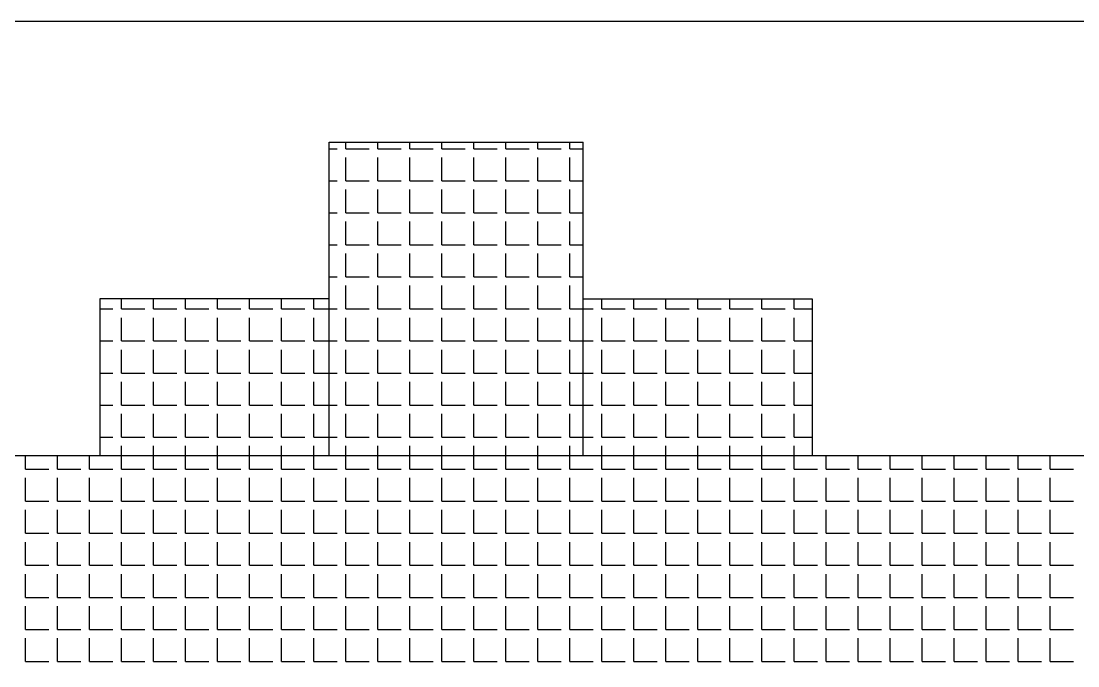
# Model space of a CAD drawing. Header units: millimetres. Extents: x -2063041 to -1932644, y 197605868 to 197643080.
# Drawn here: x -2047647.9 to -2047475.9, y 197627263.5 to 197627368.4 of the extents above; entities that cross this region are included whole.
import ezdxf

# ---------------------------------------------------------------- set-up
doc = ezdxf.new("R2010")
doc.units = ezdxf.units.MM
doc.layers.add('СКУД', color=7, linetype='Continuous')

msp = doc.modelspace()

# ---------------------------------------------------------------- linework, layer by layer
at = {"layer": 'СКУД', "color": 18, "true_color": 0x000000}
for p, q in [((-2047595.05, 197627347.61), (-2047595.05, 197627348.68)), ((-2047589.84, 197627347.61), (-2047589.84, 197627348.68)), ((-2047584.62, 197627347.61), (-2047584.62, 197627348.68)), ((-2047579.41, 197627347.61), (-2047579.41, 197627348.68)), ((-2047574.2, 197627347.61), (-2047574.2, 197627348.68)), ((-2047568.98, 197627347.61), (-2047568.98, 197627348.68)), ((-2047563.77, 197627347.61), (-2047563.77, 197627348.68)), ((-2047558.56, 197627347.61), (-2047558.56, 197627348.68)), ((-2047597.76, 197627347.61), (-2047596.47, 197627347.61)), ((-2047595.05, 197627347.61), (-2047591.26, 197627347.61)), ((-2047589.84, 197627347.61), (-2047586.05, 197627347.61)), ((-2047584.62, 197627347.61), (-2047580.83, 197627347.61)), ((-2047579.41, 197627347.61), (-2047575.62, 197627347.61)), ((-2047574.2, 197627347.61), (-2047570.41, 197627347.61)), ((-2047568.98, 197627347.61), (-2047565.19, 197627347.61)), ((-2047563.77, 197627347.61), (-2047559.98, 197627347.61)), ((-2047558.56, 197627347.61), (-2047556.41, 197627347.61)), ((-2047595.05, 197627342.4), (-2047595.05, 197627346.19)), ((-2047589.84, 197627342.4), (-2047589.84, 197627346.19)), ((-2047584.62, 197627342.4), (-2047584.62, 197627346.19)), ((-2047579.41, 197627342.4), (-2047579.41, 197627346.19)), ((-2047574.2, 197627342.4), (-2047574.2, 197627346.19)), ((-2047568.98, 197627342.4), (-2047568.98, 197627346.19)), ((-2047563.77, 197627342.4), (-2047563.77, 197627346.19)), ((-2047558.56, 197627342.4), (-2047558.56, 197627346.19)), ((-2047597.76, 197627342.4), (-2047596.47, 197627342.4)), ((-2047595.05, 197627342.4), (-2047591.26, 197627342.4)), ((-2047589.84, 197627342.4), (-2047586.05, 197627342.4)), ((-2047584.62, 197627342.4), (-2047580.83, 197627342.4)), ((-2047579.41, 197627342.4), (-2047575.62, 197627342.4)), ((-2047574.2, 197627342.4), (-2047570.41, 197627342.4)), ((-2047568.98, 197627342.4), (-2047565.19, 197627342.4)), ((-2047563.77, 197627342.4), (-2047559.98, 197627342.4)), ((-2047558.56, 197627342.4), (-2047556.41, 197627342.4)), ((-2047595.05, 197627337.19), (-2047595.05, 197627340.98)), ((-2047589.84, 197627337.19), (-2047589.84, 197627340.98)), ((-2047584.62, 197627337.19), (-2047584.62, 197627340.98)), ((-2047579.41, 197627337.19), (-2047579.41, 197627340.98)), ((-2047574.2, 197627337.19), (-2047574.2, 197627340.98)), ((-2047568.98, 197627337.19), (-2047568.98, 197627340.98)), ((-2047563.77, 197627337.19), (-2047563.77, 197627340.98)), ((-2047558.56, 197627337.19), (-2047558.56, 197627340.98)), ((-2047597.76, 197627337.19), (-2047596.47, 197627337.19)), ((-2047595.05, 197627337.19), (-2047591.26, 197627337.19)), ((-2047589.84, 197627337.19), (-2047586.05, 197627337.19)), ((-2047584.62, 197627337.19), (-2047580.83, 197627337.19)), ((-2047579.41, 197627337.19), (-2047575.62, 197627337.19)), ((-2047574.2, 197627337.19), (-2047570.41, 197627337.19)), ((-2047568.98, 197627337.19), (-2047565.19, 197627337.19)), ((-2047563.77, 197627337.19), (-2047559.98, 197627337.19)), ((-2047558.56, 197627337.19), (-2047556.41, 197627337.19)), ((-2047595.05, 197627331.97), (-2047595.05, 197627335.76)), ((-2047589.84, 197627331.97), (-2047589.84, 197627335.76)), ((-2047584.62, 197627331.97), (-2047584.62, 197627335.76)), ((-2047579.41, 197627331.97), (-2047579.41, 197627335.76)), ((-2047574.2, 197627331.97), (-2047574.2, 197627335.76)), ((-2047568.98, 197627331.97), (-2047568.98, 197627335.76)), ((-2047563.77, 197627331.97), (-2047563.77, 197627335.76)), ((-2047558.56, 197627331.97), (-2047558.56, 197627335.76)), ((-2047597.76, 197627331.97), (-2047596.47, 197627331.97)), ((-2047595.05, 197627331.97), (-2047591.26, 197627331.97)), ((-2047589.84, 197627331.97), (-2047586.05, 197627331.97)), ((-2047584.62, 197627331.97), (-2047580.83, 197627331.97)), ((-2047579.41, 197627331.97), (-2047575.62, 197627331.97)), ((-2047574.2, 197627331.97), (-2047570.41, 197627331.97)), ((-2047568.98, 197627331.97), (-2047565.19, 197627331.97)), ((-2047563.77, 197627331.97), (-2047559.98, 197627331.97)), ((-2047558.56, 197627331.97), (-2047556.41, 197627331.97)), ((-2047595.05, 197627326.76), (-2047595.05, 197627330.55)), ((-2047589.84, 197627326.76), (-2047589.84, 197627330.55)), ((-2047584.62, 197627326.76), (-2047584.62, 197627330.55)), ((-2047579.41, 197627326.76), (-2047579.41, 197627330.55)), ((-2047574.2, 197627326.76), (-2047574.2, 197627330.55)), ((-2047568.98, 197627326.76), (-2047568.98, 197627330.55)), ((-2047563.77, 197627326.76), (-2047563.77, 197627330.55)), ((-2047558.56, 197627326.76), (-2047558.56, 197627330.55)), ((-2047597.76, 197627326.76), (-2047596.47, 197627326.76)), ((-2047595.05, 197627326.76), (-2047591.26, 197627326.76)), ((-2047589.84, 197627326.76), (-2047586.05, 197627326.76)), ((-2047584.62, 197627326.76), (-2047580.83, 197627326.76)), ((-2047579.41, 197627326.76), (-2047575.62, 197627326.76)), ((-2047574.2, 197627326.76), (-2047570.41, 197627326.76)), ((-2047568.98, 197627326.76), (-2047565.19, 197627326.76)), ((-2047563.77, 197627326.76), (-2047559.98, 197627326.76)), ((-2047558.56, 197627326.76), (-2047556.41, 197627326.76)), ((-2047595.05, 197627321.55), (-2047595.05, 197627325.34)), ((-2047589.84, 197627321.55), (-2047589.84, 197627325.34)), ((-2047584.62, 197627321.55), (-2047584.62, 197627325.34)), ((-2047579.41, 197627321.55), (-2047579.41, 197627325.34)), ((-2047574.2, 197627321.55), (-2047574.2, 197627325.34)), ((-2047568.98, 197627321.55), (-2047568.98, 197627325.34)), ((-2047563.77, 197627321.55), (-2047563.77, 197627325.34)), ((-2047558.56, 197627321.55), (-2047558.56, 197627325.34)), ((-2047631.54, 197627321.55), (-2047631.54, 197627323.2)), ((-2047626.33, 197627321.55), (-2047626.33, 197627323.2)), ((-2047621.12, 197627321.55), (-2047621.12, 197627323.2)), ((-2047615.9, 197627321.55), (-2047615.9, 197627323.2)), ((-2047610.69, 197627321.55), (-2047610.69, 197627323.2)), ((-2047605.48, 197627321.55), (-2047605.48, 197627323.2)), ((-2047600.26, 197627321.55), (-2047600.26, 197627323.2)), ((-2047553.34, 197627321.55), (-2047553.34, 197627323.2)), ((-2047548.13, 197627321.55), (-2047548.13, 197627323.2)), ((-2047542.92, 197627321.55), (-2047542.92, 197627323.2)), ((-2047537.7, 197627321.55), (-2047537.7, 197627323.2)), ((-2047532.49, 197627321.55), (-2047532.49, 197627323.2)), ((-2047527.28, 197627321.55), (-2047527.28, 197627323.2)), ((-2047522.06, 197627321.55), (-2047522.06, 197627323.2)), ((-2047635.08, 197627321.55), (-2047632.97, 197627321.55)), ((-2047631.54, 197627321.55), (-2047627.75, 197627321.55)), ((-2047626.33, 197627321.55), (-2047622.54, 197627321.55)), ((-2047621.12, 197627321.55), (-2047617.33, 197627321.55)), ((-2047615.9, 197627321.55), (-2047612.11, 197627321.55)), ((-2047610.69, 197627321.55), (-2047606.9, 197627321.55)), ((-2047605.48, 197627321.55), (-2047601.69, 197627321.55)), ((-2047600.26, 197627321.55), (-2047597.76, 197627321.55)), ((-2047597.76, 197627321.55), (-2047596.47, 197627321.55)), ((-2047595.05, 197627321.55), (-2047591.26, 197627321.55)), ((-2047589.84, 197627321.55), (-2047586.05, 197627321.55)), ((-2047584.62, 197627321.55), (-2047580.83, 197627321.55)), ((-2047579.41, 197627321.55), (-2047575.62, 197627321.55)), ((-2047574.2, 197627321.55), (-2047570.41, 197627321.55)), ((-2047568.98, 197627321.55), (-2047565.19, 197627321.55)), ((-2047563.77, 197627321.55), (-2047559.98, 197627321.55)), ((-2047558.56, 197627321.55), (-2047556.41, 197627321.55)), ((-2047556.41, 197627321.55), (-2047554.77, 197627321.55)), ((-2047553.34, 197627321.55), (-2047549.55, 197627321.55)), ((-2047548.13, 197627321.55), (-2047544.34, 197627321.55)), ((-2047542.92, 197627321.55), (-2047539.13, 197627321.55)), ((-2047537.7, 197627321.55), (-2047533.91, 197627321.55)), ((-2047532.49, 197627321.55), (-2047528.7, 197627321.55)), ((-2047527.28, 197627321.55), (-2047523.49, 197627321.55)), ((-2047522.06, 197627321.55), (-2047519.09, 197627321.55)), ((-2047631.54, 197627316.33), (-2047631.54, 197627320.12)), ((-2047626.33, 197627316.33), (-2047626.33, 197627320.12)), ((-2047621.12, 197627316.33), (-2047621.12, 197627320.12)), ((-2047615.9, 197627316.33), (-2047615.9, 197627320.12)), ((-2047610.69, 197627316.33), (-2047610.69, 197627320.12)), ((-2047605.48, 197627316.33), (-2047605.48, 197627320.12)), ((-2047600.26, 197627316.33), (-2047600.26, 197627320.12)), ((-2047595.05, 197627316.33), (-2047595.05, 197627320.12)), ((-2047589.84, 197627316.33), (-2047589.84, 197627320.12)), ((-2047584.62, 197627316.33), (-2047584.62, 197627320.12)), ((-2047579.41, 197627316.33), (-2047579.41, 197627320.12)), ((-2047574.2, 197627316.33), (-2047574.2, 197627320.12)), ((-2047568.98, 197627316.33), (-2047568.98, 197627320.12)), ((-2047563.77, 197627316.33), (-2047563.77, 197627320.12)), ((-2047558.56, 197627316.33), (-2047558.56, 197627320.12)), ((-2047553.34, 197627316.33), (-2047553.34, 197627320.12)), ((-2047548.13, 197627316.33), (-2047548.13, 197627320.12)), ((-2047542.92, 197627316.33), (-2047542.92, 197627320.12)), ((-2047537.7, 197627316.33), (-2047537.7, 197627320.12)), ((-2047532.49, 197627316.33), (-2047532.49, 197627320.12)), ((-2047527.28, 197627316.33), (-2047527.28, 197627320.12)), ((-2047522.06, 197627316.33), (-2047522.06, 197627320.12)), ((-2047635.08, 197627316.33), (-2047632.97, 197627316.33)), ((-2047631.54, 197627316.33), (-2047627.75, 197627316.33)), ((-2047626.33, 197627316.33), (-2047622.54, 197627316.33)), ((-2047621.12, 197627316.33), (-2047617.33, 197627316.33)), ((-2047615.9, 197627316.33), (-2047612.11, 197627316.33)), ((-2047610.69, 197627316.33), (-2047606.9, 197627316.33)), ((-2047605.48, 197627316.33), (-2047601.69, 197627316.33)), ((-2047600.26, 197627316.33), (-2047597.76, 197627316.33)), ((-2047597.76, 197627316.33), (-2047596.47, 197627316.33)), ((-2047595.05, 197627316.33), (-2047591.26, 197627316.33)), ((-2047589.84, 197627316.33), (-2047586.05, 197627316.33)), ((-2047584.62, 197627316.33), (-2047580.83, 197627316.33)), ((-2047579.41, 197627316.33), (-2047575.62, 197627316.33)), ((-2047574.2, 197627316.33), (-2047570.41, 197627316.33)), ((-2047568.98, 197627316.33), (-2047565.19, 197627316.33)), ((-2047563.77, 197627316.33), (-2047559.98, 197627316.33)), ((-2047558.56, 197627316.33), (-2047556.41, 197627316.33)), ((-2047556.41, 197627316.33), (-2047554.77, 197627316.33)), ((-2047553.34, 197627316.33), (-2047549.55, 197627316.33)), ((-2047548.13, 197627316.33), (-2047544.34, 197627316.33)), ((-2047542.92, 197627316.33), (-2047539.13, 197627316.33)), ((-2047537.7, 197627316.33), (-2047533.91, 197627316.33)), ((-2047532.49, 197627316.33), (-2047528.7, 197627316.33)), ((-2047527.28, 197627316.33), (-2047523.49, 197627316.33)), ((-2047522.06, 197627316.33), (-2047519.09, 197627316.33)), ((-2047631.54, 197627311.12), (-2047631.54, 197627314.91)), ((-2047626.33, 197627311.12), (-2047626.33, 197627314.91)), ((-2047621.12, 197627311.12), (-2047621.12, 197627314.91)), ((-2047615.9, 197627311.12), (-2047615.9, 197627314.91)), ((-2047610.69, 197627311.12), (-2047610.69, 197627314.91)), ((-2047605.48, 197627311.12), (-2047605.48, 197627314.91)), ((-2047600.26, 197627311.12), (-2047600.26, 197627314.91)), ((-2047595.05, 197627311.12), (-2047595.05, 197627314.91)), ((-2047589.84, 197627311.12), (-2047589.84, 197627314.91)), ((-2047584.62, 197627311.12), (-2047584.62, 197627314.91)), ((-2047579.41, 197627311.12), (-2047579.41, 197627314.91)), ((-2047574.2, 197627311.12), (-2047574.2, 197627314.91)), ((-2047568.98, 197627311.12), (-2047568.98, 197627314.91)), ((-2047563.77, 197627311.12), (-2047563.77, 197627314.91)), ((-2047558.56, 197627311.12), (-2047558.56, 197627314.91)), ((-2047553.34, 197627311.12), (-2047553.34, 197627314.91)), ((-2047548.13, 197627311.12), (-2047548.13, 197627314.91)), ((-2047542.92, 197627311.12), (-2047542.92, 197627314.91)), ((-2047537.7, 197627311.12), (-2047537.7, 197627314.91)), ((-2047532.49, 197627311.12), (-2047532.49, 197627314.91)), ((-2047527.28, 197627311.12), (-2047527.28, 197627314.91)), ((-2047522.06, 197627311.12), (-2047522.06, 197627314.91)), ((-2047635.08, 197627311.12), (-2047632.97, 197627311.12)), ((-2047631.54, 197627311.12), (-2047627.75, 197627311.12)), ((-2047626.33, 197627311.12), (-2047622.54, 197627311.12)), ((-2047621.12, 197627311.12), (-2047617.33, 197627311.12)), ((-2047615.9, 197627311.12), (-2047612.11, 197627311.12)), ((-2047610.69, 197627311.12), (-2047606.9, 197627311.12)), ((-2047605.48, 197627311.12), (-2047601.69, 197627311.12)), ((-2047600.26, 197627311.12), (-2047597.76, 197627311.12)), ((-2047597.76, 197627311.12), (-2047596.47, 197627311.12)), ((-2047595.05, 197627311.12), (-2047591.26, 197627311.12)), ((-2047589.84, 197627311.12), (-2047586.05, 197627311.12)), ((-2047584.62, 197627311.12), (-2047580.83, 197627311.12)), ((-2047579.41, 197627311.12), (-2047575.62, 197627311.12)), ((-2047574.2, 197627311.12), (-2047570.41, 197627311.12)), ((-2047568.98, 197627311.12), (-2047565.19, 197627311.12)), ((-2047563.77, 197627311.12), (-2047559.98, 197627311.12)), ((-2047558.56, 197627311.12), (-2047556.41, 197627311.12)), ((-2047556.41, 197627311.12), (-2047554.77, 197627311.12)), ((-2047553.34, 197627311.12), (-2047549.55, 197627311.12)), ((-2047548.13, 197627311.12), (-2047544.34, 197627311.12)), ((-2047542.92, 197627311.12), (-2047539.13, 197627311.12)), ((-2047537.7, 197627311.12), (-2047533.91, 197627311.12)), ((-2047532.49, 197627311.12), (-2047528.7, 197627311.12)), ((-2047527.28, 197627311.12), (-2047523.49, 197627311.12)), ((-2047522.06, 197627311.12), (-2047519.09, 197627311.12)), ((-2047631.54, 197627305.91), (-2047631.54, 197627309.7)), ((-2047626.33, 197627305.91), (-2047626.33, 197627309.7)), ((-2047621.12, 197627305.91), (-2047621.12, 197627309.7)), ((-2047615.9, 197627305.91), (-2047615.9, 197627309.7)), ((-2047610.69, 197627305.91), (-2047610.69, 197627309.7)), ((-2047605.48, 197627305.91), (-2047605.48, 197627309.7)), ((-2047600.26, 197627305.91), (-2047600.26, 197627309.7)), ((-2047595.05, 197627305.91), (-2047595.05, 197627309.7)), ((-2047589.84, 197627305.91), (-2047589.84, 197627309.7)), ((-2047584.62, 197627305.91), (-2047584.62, 197627309.7)), ((-2047579.41, 197627305.91), (-2047579.41, 197627309.7)), ((-2047574.2, 197627305.91), (-2047574.2, 197627309.7)), ((-2047568.98, 197627305.91), (-2047568.98, 197627309.7)), ((-2047563.77, 197627305.91), (-2047563.77, 197627309.7)), ((-2047558.56, 197627305.91), (-2047558.56, 197627309.7)), ((-2047553.34, 197627305.91), (-2047553.34, 197627309.7)), ((-2047548.13, 197627305.91), (-2047548.13, 197627309.7)), ((-2047542.92, 197627305.91), (-2047542.92, 197627309.7)), ((-2047537.7, 197627305.91), (-2047537.7, 197627309.7)), ((-2047532.49, 197627305.91), (-2047532.49, 197627309.7)), ((-2047527.28, 197627305.91), (-2047527.28, 197627309.7)), ((-2047522.06, 197627305.91), (-2047522.06, 197627309.7)), ((-2047635.08, 197627305.91), (-2047632.97, 197627305.91)), ((-2047631.54, 197627305.91), (-2047627.75, 197627305.91)), ((-2047626.33, 197627305.91), (-2047622.54, 197627305.91)), ((-2047621.12, 197627305.91), (-2047617.33, 197627305.91)), ((-2047615.9, 197627305.91), (-2047612.11, 197627305.91)), ((-2047610.69, 197627305.91), (-2047606.9, 197627305.91)), ((-2047605.48, 197627305.91), (-2047601.69, 197627305.91)), ((-2047600.26, 197627305.91), (-2047597.76, 197627305.91)), ((-2047597.76, 197627305.91), (-2047596.47, 197627305.91)), ((-2047595.05, 197627305.91), (-2047591.26, 197627305.91)), ((-2047589.84, 197627305.91), (-2047586.05, 197627305.91)), ((-2047584.62, 197627305.91), (-2047580.83, 197627305.91)), ((-2047579.41, 197627305.91), (-2047575.62, 197627305.91)), ((-2047574.2, 197627305.91), (-2047570.41, 197627305.91)), ((-2047568.98, 197627305.91), (-2047565.19, 197627305.91)), ((-2047563.77, 197627305.91), (-2047559.98, 197627305.91)), ((-2047558.56, 197627305.91), (-2047556.41, 197627305.91)), ((-2047556.41, 197627305.91), (-2047554.77, 197627305.91)), ((-2047553.34, 197627305.91), (-2047549.55, 197627305.91)), ((-2047548.13, 197627305.91), (-2047544.34, 197627305.91)), ((-2047542.92, 197627305.91), (-2047539.13, 197627305.91)), ((-2047537.7, 197627305.91), (-2047533.91, 197627305.91)), ((-2047532.49, 197627305.91), (-2047528.7, 197627305.91)), ((-2047527.28, 197627305.91), (-2047523.49, 197627305.91)), ((-2047522.06, 197627305.91), (-2047519.09, 197627305.91)), ((-2047631.54, 197627300.69), (-2047631.54, 197627304.48)), ((-2047626.33, 197627300.69), (-2047626.33, 197627304.48)), ((-2047621.12, 197627300.69), (-2047621.12, 197627304.48)), ((-2047615.9, 197627300.69), (-2047615.9, 197627304.48)), ((-2047610.69, 197627300.69), (-2047610.69, 197627304.48)), ((-2047605.48, 197627300.69), (-2047605.48, 197627304.48)), ((-2047600.26, 197627300.69), (-2047600.26, 197627304.48)), ((-2047595.05, 197627300.69), (-2047595.05, 197627304.48)), ((-2047589.84, 197627300.69), (-2047589.84, 197627304.48)), ((-2047584.62, 197627300.69), (-2047584.62, 197627304.48)), ((-2047579.41, 197627300.69), (-2047579.41, 197627304.48)), ((-2047574.2, 197627300.69), (-2047574.2, 197627304.48)), ((-2047568.98, 197627300.69), (-2047568.98, 197627304.48)), ((-2047563.77, 197627300.69), (-2047563.77, 197627304.48)), ((-2047558.56, 197627300.69), (-2047558.56, 197627304.48)), ((-2047553.34, 197627300.69), (-2047553.34, 197627304.48)), ((-2047548.13, 197627300.69), (-2047548.13, 197627304.48)), ((-2047542.92, 197627300.69), (-2047542.92, 197627304.48)), ((-2047537.7, 197627300.69), (-2047537.7, 197627304.48)), ((-2047532.49, 197627300.69), (-2047532.49, 197627304.48)), ((-2047527.28, 197627300.69), (-2047527.28, 197627304.48)), ((-2047522.06, 197627300.69), (-2047522.06, 197627304.48)), ((-2047635.08, 197627300.69), (-2047632.97, 197627300.69)), ((-2047631.54, 197627300.69), (-2047627.75, 197627300.69)), ((-2047626.33, 197627300.69), (-2047622.54, 197627300.69)), ((-2047621.12, 197627300.69), (-2047617.33, 197627300.69)), ((-2047615.9, 197627300.69), (-2047612.11, 197627300.69)), ((-2047610.69, 197627300.69), (-2047606.9, 197627300.69)), ((-2047605.48, 197627300.69), (-2047601.69, 197627300.69)), ((-2047600.26, 197627300.69), (-2047597.76, 197627300.69)), ((-2047597.76, 197627300.69), (-2047596.47, 197627300.69)), ((-2047595.05, 197627300.69), (-2047591.26, 197627300.69)), ((-2047589.84, 197627300.69), (-2047586.05, 197627300.69)), ((-2047584.62, 197627300.69), (-2047580.83, 197627300.69)), ((-2047579.41, 197627300.69), (-2047575.62, 197627300.69)), ((-2047574.2, 197627300.69), (-2047570.41, 197627300.69)), ((-2047568.98, 197627300.69), (-2047565.19, 197627300.69)), ((-2047563.77, 197627300.69), (-2047559.98, 197627300.69)), ((-2047558.56, 197627300.69), (-2047556.41, 197627300.69)), ((-2047556.41, 197627300.69), (-2047554.77, 197627300.69)), ((-2047553.34, 197627300.69), (-2047549.55, 197627300.69)), ((-2047548.13, 197627300.69), (-2047544.34, 197627300.69)), ((-2047542.92, 197627300.69), (-2047539.13, 197627300.69)), ((-2047537.7, 197627300.69), (-2047533.91, 197627300.69)), ((-2047532.49, 197627300.69), (-2047528.7, 197627300.69)), ((-2047527.28, 197627300.69), (-2047523.49, 197627300.69)), ((-2047522.06, 197627300.69), (-2047519.09, 197627300.69)), ((-2047631.54, 197627297.71), (-2047631.54, 197627299.27)), ((-2047626.33, 197627297.71), (-2047626.33, 197627299.27)), ((-2047621.12, 197627297.71), (-2047621.12, 197627299.27)), ((-2047615.9, 197627297.71), (-2047615.9, 197627299.27)), ((-2047610.69, 197627297.71), (-2047610.69, 197627299.27)), ((-2047605.48, 197627297.71), (-2047605.48, 197627299.27)), ((-2047600.26, 197627297.71), (-2047600.26, 197627299.27)), ((-2047595.05, 197627297.71), (-2047595.05, 197627299.27)), ((-2047589.84, 197627297.71), (-2047589.84, 197627299.27)), ((-2047584.62, 197627297.71), (-2047584.62, 197627299.27)), ((-2047579.41, 197627297.71), (-2047579.41, 197627299.27)), ((-2047574.2, 197627297.71), (-2047574.2, 197627299.27)), ((-2047568.98, 197627297.71), (-2047568.98, 197627299.27)), ((-2047563.77, 197627297.71), (-2047563.77, 197627299.27)), ((-2047558.56, 197627297.71), (-2047558.56, 197627299.27)), ((-2047553.34, 197627297.71), (-2047553.34, 197627299.27)), ((-2047548.13, 197627297.71), (-2047548.13, 197627299.27)), ((-2047542.92, 197627297.71), (-2047542.92, 197627299.27)), ((-2047537.7, 197627297.71), (-2047537.7, 197627299.27)), ((-2047532.49, 197627297.71), (-2047532.49, 197627299.27)), ((-2047527.28, 197627297.71), (-2047527.28, 197627299.27)), ((-2047522.06, 197627297.71), (-2047522.06, 197627299.27)), ((-2047647.18, 197627295.48), (-2047647.18, 197627297.71)), ((-2047641.97, 197627295.48), (-2047641.97, 197627297.71)), ((-2047636.76, 197627295.48), (-2047636.76, 197627297.71)), ((-2047631.54, 197627295.48), (-2047631.54, 197627297.71)), ((-2047626.33, 197627295.48), (-2047626.33, 197627297.71)), ((-2047621.12, 197627295.48), (-2047621.12, 197627297.71)), ((-2047615.9, 197627295.48), (-2047615.9, 197627297.71)), ((-2047610.69, 197627295.48), (-2047610.69, 197627297.71)), ((-2047605.48, 197627295.48), (-2047605.48, 197627297.71)), ((-2047600.26, 197627295.48), (-2047600.26, 197627297.71)), ((-2047595.05, 197627295.48), (-2047595.05, 197627297.71)), ((-2047589.84, 197627295.48), (-2047589.84, 197627297.71)), ((-2047584.62, 197627295.48), (-2047584.62, 197627297.71)), ((-2047579.41, 197627295.48), (-2047579.41, 197627297.71)), ((-2047574.2, 197627295.48), (-2047574.2, 197627297.71)), ((-2047568.98, 197627295.48), (-2047568.98, 197627297.71)), ((-2047563.77, 197627295.48), (-2047563.77, 197627297.71)), ((-2047558.56, 197627295.48), (-2047558.56, 197627297.71)), ((-2047553.34, 197627295.48), (-2047553.34, 197627297.71)), ((-2047548.13, 197627295.48), (-2047548.13, 197627297.71)), ((-2047542.92, 197627295.48), (-2047542.92, 197627297.71)), ((-2047537.7, 197627295.48), (-2047537.7, 197627297.71)), ((-2047532.49, 197627295.48), (-2047532.49, 197627297.71)), ((-2047527.28, 197627295.48), (-2047527.28, 197627297.71)), ((-2047522.06, 197627295.48), (-2047522.06, 197627297.71)), ((-2047516.85, 197627295.48), (-2047516.85, 197627297.71)), ((-2047511.64, 197627295.48), (-2047511.64, 197627297.71)), ((-2047506.42, 197627295.48), (-2047506.42, 197627297.71)), ((-2047501.21, 197627295.48), (-2047501.21, 197627297.71)), ((-2047496, 197627295.48), (-2047496, 197627297.71)), ((-2047490.78, 197627295.48), (-2047490.78, 197627297.71)), ((-2047485.57, 197627295.48), (-2047485.57, 197627297.71)), ((-2047480.36, 197627295.48), (-2047480.36, 197627297.71)), ((-2047647.18, 197627295.48), (-2047643.39, 197627295.48)), ((-2047641.97, 197627295.48), (-2047638.18, 197627295.48)), ((-2047636.76, 197627295.48), (-2047632.97, 197627295.48)), ((-2047631.54, 197627295.48), (-2047627.75, 197627295.48)), ((-2047626.33, 197627295.48), (-2047622.54, 197627295.48)), ((-2047621.12, 197627295.48), (-2047617.33, 197627295.48)), ((-2047615.9, 197627295.48), (-2047612.11, 197627295.48)), ((-2047610.69, 197627295.48), (-2047606.9, 197627295.48)), ((-2047605.48, 197627295.48), (-2047601.69, 197627295.48)), ((-2047600.26, 197627295.48), (-2047596.47, 197627295.48)), ((-2047595.05, 197627295.48), (-2047591.26, 197627295.48)), ((-2047589.84, 197627295.48), (-2047586.05, 197627295.48)), ((-2047584.62, 197627295.48), (-2047580.83, 197627295.48)), ((-2047579.41, 197627295.48), (-2047575.62, 197627295.48)), ((-2047574.2, 197627295.48), (-2047570.41, 197627295.48)), ((-2047568.98, 197627295.48), (-2047565.19, 197627295.48)), ((-2047563.77, 197627295.48), (-2047559.98, 197627295.48)), ((-2047558.56, 197627295.48), (-2047554.77, 197627295.48)), ((-2047553.34, 197627295.48), (-2047549.55, 197627295.48)), ((-2047548.13, 197627295.48), (-2047544.34, 197627295.48)), ((-2047542.92, 197627295.48), (-2047539.13, 197627295.48)), ((-2047537.7, 197627295.48), (-2047533.91, 197627295.48)), ((-2047532.49, 197627295.48), (-2047528.7, 197627295.48)), ((-2047527.28, 197627295.48), (-2047523.49, 197627295.48)), ((-2047522.06, 197627295.48), (-2047518.27, 197627295.48)), ((-2047516.85, 197627295.48), (-2047513.06, 197627295.48)), ((-2047511.64, 197627295.48), (-2047507.85, 197627295.48)), ((-2047506.42, 197627295.48), (-2047502.63, 197627295.48)), ((-2047501.21, 197627295.48), (-2047497.42, 197627295.48)), ((-2047496, 197627295.48), (-2047492.21, 197627295.48)), ((-2047490.78, 197627295.48), (-2047486.99, 197627295.48)), ((-2047485.57, 197627295.48), (-2047481.78, 197627295.48)), ((-2047480.36, 197627295.48), (-2047476.57, 197627295.48)), ((-2047647.18, 197627290.27), (-2047647.18, 197627294.06)), ((-2047641.97, 197627290.27), (-2047641.97, 197627294.06)), ((-2047636.76, 197627290.27), (-2047636.76, 197627294.06)), ((-2047631.54, 197627290.27), (-2047631.54, 197627294.06)), ((-2047626.33, 197627290.27), (-2047626.33, 197627294.06)), ((-2047621.12, 197627290.27), (-2047621.12, 197627294.06)), ((-2047615.9, 197627290.27), (-2047615.9, 197627294.06)), ((-2047610.69, 197627290.27), (-2047610.69, 197627294.06)), ((-2047605.48, 197627290.27), (-2047605.48, 197627294.06)), ((-2047600.26, 197627290.27), (-2047600.26, 197627294.06)), ((-2047595.05, 197627290.27), (-2047595.05, 197627294.06)), ((-2047589.84, 197627290.27), (-2047589.84, 197627294.06)), ((-2047584.62, 197627290.27), (-2047584.62, 197627294.06)), ((-2047579.41, 197627290.27), (-2047579.41, 197627294.06)), ((-2047574.2, 197627290.27), (-2047574.2, 197627294.06)), ((-2047568.98, 197627290.27), (-2047568.98, 197627294.06)), ((-2047563.77, 197627290.27), (-2047563.77, 197627294.06)), ((-2047558.56, 197627290.27), (-2047558.56, 197627294.06)), ((-2047553.34, 197627290.27), (-2047553.34, 197627294.06)), ((-2047548.13, 197627290.27), (-2047548.13, 197627294.06)), ((-2047542.92, 197627290.27), (-2047542.92, 197627294.06)), ((-2047537.7, 197627290.27), (-2047537.7, 197627294.06)), ((-2047532.49, 197627290.27), (-2047532.49, 197627294.06)), ((-2047527.28, 197627290.27), (-2047527.28, 197627294.06)), ((-2047522.06, 197627290.27), (-2047522.06, 197627294.06)), ((-2047516.85, 197627290.27), (-2047516.85, 197627294.06)), ((-2047511.64, 197627290.27), (-2047511.64, 197627294.06)), ((-2047506.42, 197627290.27), (-2047506.42, 197627294.06)), ((-2047501.21, 197627290.27), (-2047501.21, 197627294.06)), ((-2047496, 197627290.27), (-2047496, 197627294.06)), ((-2047490.78, 197627290.27), (-2047490.78, 197627294.06)), ((-2047485.57, 197627290.27), (-2047485.57, 197627294.06)), ((-2047480.36, 197627290.27), (-2047480.36, 197627294.06)), ((-2047647.18, 197627290.27), (-2047643.39, 197627290.27)), ((-2047641.97, 197627290.27), (-2047638.18, 197627290.27)), ((-2047636.76, 197627290.27), (-2047632.97, 197627290.27)), ((-2047631.54, 197627290.27), (-2047627.75, 197627290.27)), ((-2047626.33, 197627290.27), (-2047622.54, 197627290.27)), ((-2047621.12, 197627290.27), (-2047617.33, 197627290.27)), ((-2047615.9, 197627290.27), (-2047612.11, 197627290.27)), ((-2047610.69, 197627290.27), (-2047606.9, 197627290.27)), ((-2047605.48, 197627290.27), (-2047601.69, 197627290.27)), ((-2047600.26, 197627290.27), (-2047596.47, 197627290.27)), ((-2047595.05, 197627290.27), (-2047591.26, 197627290.27)), ((-2047589.84, 197627290.27), (-2047586.05, 197627290.27)), ((-2047584.62, 197627290.27), (-2047580.83, 197627290.27)), ((-2047579.41, 197627290.27), (-2047575.62, 197627290.27)), ((-2047574.2, 197627290.27), (-2047570.41, 197627290.27)), ((-2047568.98, 197627290.27), (-2047565.19, 197627290.27)), ((-2047563.77, 197627290.27), (-2047559.98, 197627290.27)), ((-2047558.56, 197627290.27), (-2047554.77, 197627290.27)), ((-2047553.34, 197627290.27), (-2047549.55, 197627290.27)), ((-2047548.13, 197627290.27), (-2047544.34, 197627290.27)), ((-2047542.92, 197627290.27), (-2047539.13, 197627290.27)), ((-2047537.7, 197627290.27), (-2047533.91, 197627290.27)), ((-2047532.49, 197627290.27), (-2047528.7, 197627290.27)), ((-2047527.28, 197627290.27), (-2047523.49, 197627290.27)), ((-2047522.06, 197627290.27), (-2047518.27, 197627290.27)), ((-2047516.85, 197627290.27), (-2047513.06, 197627290.27)), ((-2047511.64, 197627290.27), (-2047507.85, 197627290.27)), ((-2047506.42, 197627290.27), (-2047502.63, 197627290.27)), ((-2047501.21, 197627290.27), (-2047497.42, 197627290.27)), ((-2047496, 197627290.27), (-2047492.21, 197627290.27)), ((-2047490.78, 197627290.27), (-2047486.99, 197627290.27)), ((-2047485.57, 197627290.27), (-2047481.78, 197627290.27)), ((-2047480.36, 197627290.27), (-2047476.57, 197627290.27)), ((-2047647.18, 197627285.05), (-2047647.18, 197627288.84)), ((-2047641.97, 197627285.05), (-2047641.97, 197627288.84)), ((-2047636.76, 197627285.05), (-2047636.76, 197627288.84)), ((-2047631.54, 197627285.05), (-2047631.54, 197627288.84)), ((-2047626.33, 197627285.05), (-2047626.33, 197627288.84)), ((-2047621.12, 197627285.05), (-2047621.12, 197627288.84)), ((-2047615.9, 197627285.05), (-2047615.9, 197627288.84)), ((-2047610.69, 197627285.05), (-2047610.69, 197627288.84)), ((-2047605.48, 197627285.05), (-2047605.48, 197627288.84)), ((-2047600.26, 197627285.05), (-2047600.26, 197627288.84)), ((-2047595.05, 197627285.05), (-2047595.05, 197627288.84)), ((-2047589.84, 197627285.05), (-2047589.84, 197627288.84)), ((-2047584.62, 197627285.05), (-2047584.62, 197627288.84)), ((-2047579.41, 197627285.05), (-2047579.41, 197627288.84)), ((-2047574.2, 197627285.05), (-2047574.2, 197627288.84)), ((-2047568.98, 197627285.05), (-2047568.98, 197627288.84)), ((-2047563.77, 197627285.05), (-2047563.77, 197627288.84)), ((-2047558.56, 197627285.05), (-2047558.56, 197627288.84)), ((-2047553.34, 197627285.05), (-2047553.34, 197627288.84)), ((-2047548.13, 197627285.05), (-2047548.13, 197627288.84)), ((-2047542.92, 197627285.05), (-2047542.92, 197627288.84)), ((-2047537.7, 197627285.05), (-2047537.7, 197627288.84)), ((-2047532.49, 197627285.05), (-2047532.49, 197627288.84)), ((-2047527.28, 197627285.05), (-2047527.28, 197627288.84)), ((-2047522.06, 197627285.05), (-2047522.06, 197627288.84)), ((-2047516.85, 197627285.05), (-2047516.85, 197627288.84)), ((-2047511.64, 197627285.05), (-2047511.64, 197627288.84)), ((-2047506.42, 197627285.05), (-2047506.42, 197627288.84)), ((-2047501.21, 197627285.05), (-2047501.21, 197627288.84)), ((-2047496, 197627285.05), (-2047496, 197627288.84)), ((-2047490.78, 197627285.05), (-2047490.78, 197627288.84)), ((-2047485.57, 197627285.05), (-2047485.57, 197627288.84)), ((-2047480.36, 197627285.05), (-2047480.36, 197627288.84)), ((-2047647.18, 197627285.05), (-2047643.39, 197627285.05)), ((-2047641.97, 197627285.05), (-2047638.18, 197627285.05)), ((-2047636.76, 197627285.05), (-2047632.97, 197627285.05)), ((-2047631.54, 197627285.05), (-2047627.75, 197627285.05)), ((-2047626.33, 197627285.05), (-2047622.54, 197627285.05)), ((-2047621.12, 197627285.05), (-2047617.33, 197627285.05)), ((-2047615.9, 197627285.05), (-2047612.11, 197627285.05)), ((-2047610.69, 197627285.05), (-2047606.9, 197627285.05)), ((-2047605.48, 197627285.05), (-2047601.69, 197627285.05)), ((-2047600.26, 197627285.05), (-2047596.47, 197627285.05)), ((-2047595.05, 197627285.05), (-2047591.26, 197627285.05)), ((-2047589.84, 197627285.05), (-2047586.05, 197627285.05)), ((-2047584.62, 197627285.05), (-2047580.83, 197627285.05)), ((-2047579.41, 197627285.05), (-2047575.62, 197627285.05)), ((-2047574.2, 197627285.05), (-2047570.41, 197627285.05)), ((-2047568.98, 197627285.05), (-2047565.19, 197627285.05)), ((-2047563.77, 197627285.05), (-2047559.98, 197627285.05)), ((-2047558.56, 197627285.05), (-2047554.77, 197627285.05)), ((-2047553.34, 197627285.05), (-2047549.55, 197627285.05)), ((-2047548.13, 197627285.05), (-2047544.34, 197627285.05)), ((-2047542.92, 197627285.05), (-2047539.13, 197627285.05)), ((-2047537.7, 197627285.05), (-2047533.91, 197627285.05)), ((-2047532.49, 197627285.05), (-2047528.7, 197627285.05)), ((-2047527.28, 197627285.05), (-2047523.49, 197627285.05)), ((-2047522.06, 197627285.05), (-2047518.27, 197627285.05)), ((-2047516.85, 197627285.05), (-2047513.06, 197627285.05)), ((-2047511.64, 197627285.05), (-2047507.85, 197627285.05)), ((-2047506.42, 197627285.05), (-2047502.63, 197627285.05)), ((-2047501.21, 197627285.05), (-2047497.42, 197627285.05)), ((-2047496, 197627285.05), (-2047492.21, 197627285.05)), ((-2047490.78, 197627285.05), (-2047486.99, 197627285.05)), ((-2047485.57, 197627285.05), (-2047481.78, 197627285.05)), ((-2047480.36, 197627285.05), (-2047476.57, 197627285.05)), ((-2047647.18, 197627279.84), (-2047647.18, 197627283.63)), ((-2047641.97, 197627279.84), (-2047641.97, 197627283.63)), ((-2047636.76, 197627279.84), (-2047636.76, 197627283.63)), ((-2047631.54, 197627279.84), (-2047631.54, 197627283.63)), ((-2047626.33, 197627279.84), (-2047626.33, 197627283.63)), ((-2047621.12, 197627279.84), (-2047621.12, 197627283.63)), ((-2047615.9, 197627279.84), (-2047615.9, 197627283.63)), ((-2047610.69, 197627279.84), (-2047610.69, 197627283.63)), ((-2047605.48, 197627279.84), (-2047605.48, 197627283.63)), ((-2047600.26, 197627279.84), (-2047600.26, 197627283.63)), ((-2047595.05, 197627279.84), (-2047595.05, 197627283.63)), ((-2047589.84, 197627279.84), (-2047589.84, 197627283.63)), ((-2047584.62, 197627279.84), (-2047584.62, 197627283.63)), ((-2047579.41, 197627279.84), (-2047579.41, 197627283.63)), ((-2047574.2, 197627279.84), (-2047574.2, 197627283.63)), ((-2047568.98, 197627279.84), (-2047568.98, 197627283.63)), ((-2047563.77, 197627279.84), (-2047563.77, 197627283.63)), ((-2047558.56, 197627279.84), (-2047558.56, 197627283.63)), ((-2047553.34, 197627279.84), (-2047553.34, 197627283.63)), ((-2047548.13, 197627279.84), (-2047548.13, 197627283.63)), ((-2047542.92, 197627279.84), (-2047542.92, 197627283.63)), ((-2047537.7, 197627279.84), (-2047537.7, 197627283.63)), ((-2047532.49, 197627279.84), (-2047532.49, 197627283.63)), ((-2047527.28, 197627279.84), (-2047527.28, 197627283.63)), ((-2047522.06, 197627279.84), (-2047522.06, 197627283.63)), ((-2047516.85, 197627279.84), (-2047516.85, 197627283.63)), ((-2047511.64, 197627279.84), (-2047511.64, 197627283.63)), ((-2047506.42, 197627279.84), (-2047506.42, 197627283.63)), ((-2047501.21, 197627279.84), (-2047501.21, 197627283.63)), ((-2047496, 197627279.84), (-2047496, 197627283.63)), ((-2047490.78, 197627279.84), (-2047490.78, 197627283.63)), ((-2047485.57, 197627279.84), (-2047485.57, 197627283.63)), ((-2047480.36, 197627279.84), (-2047480.36, 197627283.63)), ((-2047647.18, 197627279.84), (-2047643.39, 197627279.84)), ((-2047641.97, 197627279.84), (-2047638.18, 197627279.84)), ((-2047636.76, 197627279.84), (-2047632.97, 197627279.84)), ((-2047631.54, 197627279.84), (-2047627.75, 197627279.84)), ((-2047626.33, 197627279.84), (-2047622.54, 197627279.84)), ((-2047621.12, 197627279.84), (-2047617.33, 197627279.84)), ((-2047615.9, 197627279.84), (-2047612.11, 197627279.84)), ((-2047610.69, 197627279.84), (-2047606.9, 197627279.84)), ((-2047605.48, 197627279.84), (-2047601.69, 197627279.84)), ((-2047600.26, 197627279.84), (-2047596.47, 197627279.84)), ((-2047595.05, 197627279.84), (-2047591.26, 197627279.84)), ((-2047589.84, 197627279.84), (-2047586.05, 197627279.84)), ((-2047584.62, 197627279.84), (-2047580.83, 197627279.84)), ((-2047579.41, 197627279.84), (-2047575.62, 197627279.84)), ((-2047574.2, 197627279.84), (-2047570.41, 197627279.84)), ((-2047568.98, 197627279.84), (-2047565.19, 197627279.84)), ((-2047563.77, 197627279.84), (-2047559.98, 197627279.84)), ((-2047558.56, 197627279.84), (-2047554.77, 197627279.84)), ((-2047553.34, 197627279.84), (-2047549.55, 197627279.84)), ((-2047548.13, 197627279.84), (-2047544.34, 197627279.84)), ((-2047542.92, 197627279.84), (-2047539.13, 197627279.84)), ((-2047537.7, 197627279.84), (-2047533.91, 197627279.84)), ((-2047532.49, 197627279.84), (-2047528.7, 197627279.84)), ((-2047527.28, 197627279.84), (-2047523.49, 197627279.84)), ((-2047522.06, 197627279.84), (-2047518.27, 197627279.84)), ((-2047516.85, 197627279.84), (-2047513.06, 197627279.84)), ((-2047511.64, 197627279.84), (-2047507.85, 197627279.84)), ((-2047506.42, 197627279.84), (-2047502.63, 197627279.84)), ((-2047501.21, 197627279.84), (-2047497.42, 197627279.84)), ((-2047496, 197627279.84), (-2047492.21, 197627279.84)), ((-2047490.78, 197627279.84), (-2047486.99, 197627279.84)), ((-2047485.57, 197627279.84), (-2047481.78, 197627279.84)), ((-2047480.36, 197627279.84), (-2047476.57, 197627279.84)), ((-2047647.18, 197627274.63), (-2047647.18, 197627278.42)), ((-2047641.97, 197627274.63), (-2047641.97, 197627278.42)), ((-2047636.76, 197627274.63), (-2047636.76, 197627278.42)), ((-2047631.54, 197627274.63), (-2047631.54, 197627278.42)), ((-2047626.33, 197627274.63), (-2047626.33, 197627278.42)), ((-2047621.12, 197627274.63), (-2047621.12, 197627278.42)), ((-2047615.9, 197627274.63), (-2047615.9, 197627278.42)), ((-2047610.69, 197627274.63), (-2047610.69, 197627278.42)), ((-2047605.48, 197627274.63), (-2047605.48, 197627278.42)), ((-2047600.26, 197627274.63), (-2047600.26, 197627278.42)), ((-2047595.05, 197627274.63), (-2047595.05, 197627278.42)), ((-2047589.84, 197627274.63), (-2047589.84, 197627278.42)), ((-2047584.62, 197627274.63), (-2047584.62, 197627278.42)), ((-2047579.41, 197627274.63), (-2047579.41, 197627278.42)), ((-2047574.2, 197627274.63), (-2047574.2, 197627278.42)), ((-2047568.98, 197627274.63), (-2047568.98, 197627278.42)), ((-2047563.77, 197627274.63), (-2047563.77, 197627278.42)), ((-2047558.56, 197627274.63), (-2047558.56, 197627278.42)), ((-2047553.34, 197627274.63), (-2047553.34, 197627278.42)), ((-2047548.13, 197627274.63), (-2047548.13, 197627278.42)), ((-2047542.92, 197627274.63), (-2047542.92, 197627278.42)), ((-2047537.7, 197627274.63), (-2047537.7, 197627278.42)), ((-2047532.49, 197627274.63), (-2047532.49, 197627278.42)), ((-2047527.28, 197627274.63), (-2047527.28, 197627278.42)), ((-2047522.06, 197627274.63), (-2047522.06, 197627278.42)), ((-2047516.85, 197627274.63), (-2047516.85, 197627278.42)), ((-2047511.64, 197627274.63), (-2047511.64, 197627278.42)), ((-2047506.42, 197627274.63), (-2047506.42, 197627278.42)), ((-2047501.21, 197627274.63), (-2047501.21, 197627278.42)), ((-2047496, 197627274.63), (-2047496, 197627278.42)), ((-2047490.78, 197627274.63), (-2047490.78, 197627278.42)), ((-2047485.57, 197627274.63), (-2047485.57, 197627278.42)), ((-2047480.36, 197627274.63), (-2047480.36, 197627278.42)), ((-2047647.18, 197627274.63), (-2047643.39, 197627274.63)), ((-2047641.97, 197627274.63), (-2047638.18, 197627274.63)), ((-2047636.76, 197627274.63), (-2047632.97, 197627274.63)), ((-2047631.54, 197627274.63), (-2047627.75, 197627274.63)), ((-2047626.33, 197627274.63), (-2047622.54, 197627274.63)), ((-2047621.12, 197627274.63), (-2047617.33, 197627274.63)), ((-2047615.9, 197627274.63), (-2047612.11, 197627274.63)), ((-2047610.69, 197627274.63), (-2047606.9, 197627274.63)), ((-2047605.48, 197627274.63), (-2047601.69, 197627274.63)), ((-2047600.26, 197627274.63), (-2047596.47, 197627274.63)), ((-2047595.05, 197627274.63), (-2047591.26, 197627274.63)), ((-2047589.84, 197627274.63), (-2047586.05, 197627274.63)), ((-2047584.62, 197627274.63), (-2047580.83, 197627274.63)), ((-2047579.41, 197627274.63), (-2047575.62, 197627274.63)), ((-2047574.2, 197627274.63), (-2047570.41, 197627274.63)), ((-2047568.98, 197627274.63), (-2047565.19, 197627274.63)), ((-2047563.77, 197627274.63), (-2047559.98, 197627274.63)), ((-2047558.56, 197627274.63), (-2047554.77, 197627274.63)), ((-2047553.34, 197627274.63), (-2047549.55, 197627274.63)), ((-2047548.13, 197627274.63), (-2047544.34, 197627274.63)), ((-2047542.92, 197627274.63), (-2047539.13, 197627274.63)), ((-2047537.7, 197627274.63), (-2047533.91, 197627274.63)), ((-2047532.49, 197627274.63), (-2047528.7, 197627274.63)), ((-2047527.28, 197627274.63), (-2047523.49, 197627274.63)), ((-2047522.06, 197627274.63), (-2047518.27, 197627274.63)), ((-2047516.85, 197627274.63), (-2047513.06, 197627274.63)), ((-2047511.64, 197627274.63), (-2047507.85, 197627274.63)), ((-2047506.42, 197627274.63), (-2047502.63, 197627274.63)), ((-2047501.21, 197627274.63), (-2047497.42, 197627274.63)), ((-2047496, 197627274.63), (-2047492.21, 197627274.63)), ((-2047490.78, 197627274.63), (-2047486.99, 197627274.63)), ((-2047485.57, 197627274.63), (-2047481.78, 197627274.63)), ((-2047480.36, 197627274.63), (-2047476.57, 197627274.63)), ((-2047647.18, 197627269.41), (-2047647.18, 197627273.2)), ((-2047641.97, 197627269.41), (-2047641.97, 197627273.2)), ((-2047636.76, 197627269.41), (-2047636.76, 197627273.2)), ((-2047631.54, 197627269.41), (-2047631.54, 197627273.2)), ((-2047626.33, 197627269.41), (-2047626.33, 197627273.2)), ((-2047621.12, 197627269.41), (-2047621.12, 197627273.2)), ((-2047615.9, 197627269.41), (-2047615.9, 197627273.2)), ((-2047610.69, 197627269.41), (-2047610.69, 197627273.2)), ((-2047605.48, 197627269.41), (-2047605.48, 197627273.2)), ((-2047600.26, 197627269.41), (-2047600.26, 197627273.2)), ((-2047595.05, 197627269.41), (-2047595.05, 197627273.2)), ((-2047589.84, 197627269.41), (-2047589.84, 197627273.2)), ((-2047584.62, 197627269.41), (-2047584.62, 197627273.2)), ((-2047579.41, 197627269.41), (-2047579.41, 197627273.2)), ((-2047574.2, 197627269.41), (-2047574.2, 197627273.2)), ((-2047568.98, 197627269.41), (-2047568.98, 197627273.2)), ((-2047563.77, 197627269.41), (-2047563.77, 197627273.2)), ((-2047558.56, 197627269.41), (-2047558.56, 197627273.2)), ((-2047553.34, 197627269.41), (-2047553.34, 197627273.2)), ((-2047548.13, 197627269.41), (-2047548.13, 197627273.2)), ((-2047542.92, 197627269.41), (-2047542.92, 197627273.2)), ((-2047537.7, 197627269.41), (-2047537.7, 197627273.2)), ((-2047532.49, 197627269.41), (-2047532.49, 197627273.2)), ((-2047527.28, 197627269.41), (-2047527.28, 197627273.2)), ((-2047522.06, 197627269.41), (-2047522.06, 197627273.2)), ((-2047516.85, 197627269.41), (-2047516.85, 197627273.2)), ((-2047511.64, 197627269.41), (-2047511.64, 197627273.2)), ((-2047506.42, 197627269.41), (-2047506.42, 197627273.2)), ((-2047501.21, 197627269.41), (-2047501.21, 197627273.2)), ((-2047496, 197627269.41), (-2047496, 197627273.2)), ((-2047490.78, 197627269.41), (-2047490.78, 197627273.2)), ((-2047485.57, 197627269.41), (-2047485.57, 197627273.2)), ((-2047480.36, 197627269.41), (-2047480.36, 197627273.2)), ((-2047647.18, 197627269.41), (-2047643.39, 197627269.41)), ((-2047641.97, 197627269.41), (-2047638.18, 197627269.41)), ((-2047636.76, 197627269.41), (-2047632.97, 197627269.41)), ((-2047631.54, 197627269.41), (-2047627.75, 197627269.41)), ((-2047626.33, 197627269.41), (-2047622.54, 197627269.41)), ((-2047621.12, 197627269.41), (-2047617.33, 197627269.41)), ((-2047615.9, 197627269.41), (-2047612.11, 197627269.41)), ((-2047610.69, 197627269.41), (-2047606.9, 197627269.41)), ((-2047605.48, 197627269.41), (-2047601.69, 197627269.41)), ((-2047600.26, 197627269.41), (-2047596.47, 197627269.41)), ((-2047595.05, 197627269.41), (-2047591.26, 197627269.41)), ((-2047589.84, 197627269.41), (-2047586.05, 197627269.41)), ((-2047584.62, 197627269.41), (-2047580.83, 197627269.41)), ((-2047579.41, 197627269.41), (-2047575.62, 197627269.41)), ((-2047574.2, 197627269.41), (-2047570.41, 197627269.41)), ((-2047568.98, 197627269.41), (-2047565.19, 197627269.41)), ((-2047563.77, 197627269.41), (-2047559.98, 197627269.41)), ((-2047558.56, 197627269.41), (-2047554.77, 197627269.41)), ((-2047553.34, 197627269.41), (-2047549.55, 197627269.41)), ((-2047548.13, 197627269.41), (-2047544.34, 197627269.41)), ((-2047542.92, 197627269.41), (-2047539.13, 197627269.41)), ((-2047537.7, 197627269.41), (-2047533.91, 197627269.41)), ((-2047532.49, 197627269.41), (-2047528.7, 197627269.41)), ((-2047527.28, 197627269.41), (-2047523.49, 197627269.41)), ((-2047522.06, 197627269.41), (-2047518.27, 197627269.41)), ((-2047516.85, 197627269.41), (-2047513.06, 197627269.41)), ((-2047511.64, 197627269.41), (-2047507.85, 197627269.41)), ((-2047506.42, 197627269.41), (-2047502.63, 197627269.41)), ((-2047501.21, 197627269.41), (-2047497.42, 197627269.41)), ((-2047496, 197627269.41), (-2047492.21, 197627269.41)), ((-2047490.78, 197627269.41), (-2047486.99, 197627269.41)), ((-2047485.57, 197627269.41), (-2047481.78, 197627269.41)), ((-2047480.36, 197627269.41), (-2047476.57, 197627269.41)), ((-2047647.18, 197627264.2), (-2047647.18, 197627267.99)), ((-2047641.97, 197627264.2), (-2047641.97, 197627267.99)), ((-2047636.76, 197627264.2), (-2047636.76, 197627267.99)), ((-2047631.54, 197627264.2), (-2047631.54, 197627267.99)), ((-2047626.33, 197627264.2), (-2047626.33, 197627267.99)), ((-2047621.12, 197627264.2), (-2047621.12, 197627267.99)), ((-2047615.9, 197627264.2), (-2047615.9, 197627267.99)), ((-2047610.69, 197627264.2), (-2047610.69, 197627267.99)), ((-2047605.48, 197627264.2), (-2047605.48, 197627267.99)), ((-2047600.26, 197627264.2), (-2047600.26, 197627267.99)), ((-2047595.05, 197627264.2), (-2047595.05, 197627267.99)), ((-2047589.84, 197627264.2), (-2047589.84, 197627267.99)), ((-2047584.62, 197627264.2), (-2047584.62, 197627267.99)), ((-2047579.41, 197627264.2), (-2047579.41, 197627267.99)), ((-2047574.2, 197627264.2), (-2047574.2, 197627267.99)), ((-2047568.98, 197627264.2), (-2047568.98, 197627267.99)), ((-2047563.77, 197627264.2), (-2047563.77, 197627267.99)), ((-2047558.56, 197627264.2), (-2047558.56, 197627267.99)), ((-2047553.34, 197627264.2), (-2047553.34, 197627267.99)), ((-2047548.13, 197627264.2), (-2047548.13, 197627267.99)), ((-2047542.92, 197627264.2), (-2047542.92, 197627267.99)), ((-2047537.7, 197627264.2), (-2047537.7, 197627267.99)), ((-2047532.49, 197627264.2), (-2047532.49, 197627267.99)), ((-2047527.28, 197627264.2), (-2047527.28, 197627267.99)), ((-2047522.06, 197627264.2), (-2047522.06, 197627267.99)), ((-2047516.85, 197627264.2), (-2047516.85, 197627267.99)), ((-2047511.64, 197627264.2), (-2047511.64, 197627267.99)), ((-2047506.42, 197627264.2), (-2047506.42, 197627267.99)), ((-2047501.21, 197627264.2), (-2047501.21, 197627267.99)), ((-2047496, 197627264.2), (-2047496, 197627267.99)), ((-2047490.78, 197627264.2), (-2047490.78, 197627267.99)), ((-2047485.57, 197627264.2), (-2047485.57, 197627267.99)), ((-2047480.36, 197627264.2), (-2047480.36, 197627267.99)), ((-2047647.18, 197627264.2), (-2047643.39, 197627264.2)), ((-2047641.97, 197627264.2), (-2047638.18, 197627264.2)), ((-2047636.76, 197627264.2), (-2047632.97, 197627264.2)), ((-2047631.54, 197627264.2), (-2047627.75, 197627264.2)), ((-2047626.33, 197627264.2), (-2047622.54, 197627264.2)), ((-2047621.12, 197627264.2), (-2047617.33, 197627264.2)), ((-2047615.9, 197627264.2), (-2047612.11, 197627264.2)), ((-2047610.69, 197627264.2), (-2047606.9, 197627264.2)), ((-2047605.48, 197627264.2), (-2047601.69, 197627264.2)), ((-2047600.26, 197627264.2), (-2047596.47, 197627264.2)), ((-2047595.05, 197627264.2), (-2047591.26, 197627264.2)), ((-2047589.84, 197627264.2), (-2047586.05, 197627264.2)), ((-2047584.62, 197627264.2), (-2047580.83, 197627264.2)), ((-2047579.41, 197627264.2), (-2047575.62, 197627264.2)), ((-2047574.2, 197627264.2), (-2047570.41, 197627264.2)), ((-2047568.98, 197627264.2), (-2047565.19, 197627264.2)), ((-2047563.77, 197627264.2), (-2047559.98, 197627264.2)), ((-2047558.56, 197627264.2), (-2047554.77, 197627264.2)), ((-2047553.34, 197627264.2), (-2047549.55, 197627264.2)), ((-2047548.13, 197627264.2), (-2047544.34, 197627264.2)), ((-2047542.92, 197627264.2), (-2047539.13, 197627264.2)), ((-2047537.7, 197627264.2), (-2047533.91, 197627264.2)), ((-2047532.49, 197627264.2), (-2047528.7, 197627264.2)), ((-2047527.28, 197627264.2), (-2047523.49, 197627264.2)), ((-2047522.06, 197627264.2), (-2047518.27, 197627264.2)), ((-2047516.85, 197627264.2), (-2047513.06, 197627264.2)), ((-2047511.64, 197627264.2), (-2047507.85, 197627264.2)), ((-2047506.42, 197627264.2), (-2047502.63, 197627264.2)), ((-2047501.21, 197627264.2), (-2047497.42, 197627264.2)), ((-2047496, 197627264.2), (-2047492.21, 197627264.2)), ((-2047490.78, 197627264.2), (-2047486.99, 197627264.2)), ((-2047485.57, 197627264.2), (-2047481.78, 197627264.2)), ((-2047480.36, 197627264.2), (-2047476.57, 197627264.2))]:
    msp.add_line(p, q, dxfattribs=at)
for points in [[(-2048041.77, 197627368.36), (-2043220.21, 197627368.36), (-2043220.21, 197615835.59), (-2042015.18, 197615835.59)], [(-2047597.76, 197627297.71), (-2047597.76, 197627348.68)], [(-2047597.76, 197627348.68), (-2047556.41, 197627348.68)], [(-2047556.41, 197627297.71), (-2047556.41, 197627348.68)], [(-2047597.76, 197627323.2), (-2047635.08, 197627323.2), (-2047635.08, 197627297.71)], [(-2047556.41, 197627323.2), (-2047519.09, 197627323.2), (-2047519.09, 197627297.71)], [(-2048127.36, 197627297.71), (-2043286.42, 197627297.71), (-2043286.42, 197615835.59), (-2043580.99, 197615835.59), (-2043580.99, 197626939.77), (-2046455.74, 197626939.77), (-2046455.74, 197627297.71)]]:
    msp.add_lwpolyline(points, dxfattribs=at)

doc.saveas('drawing.dxf')
